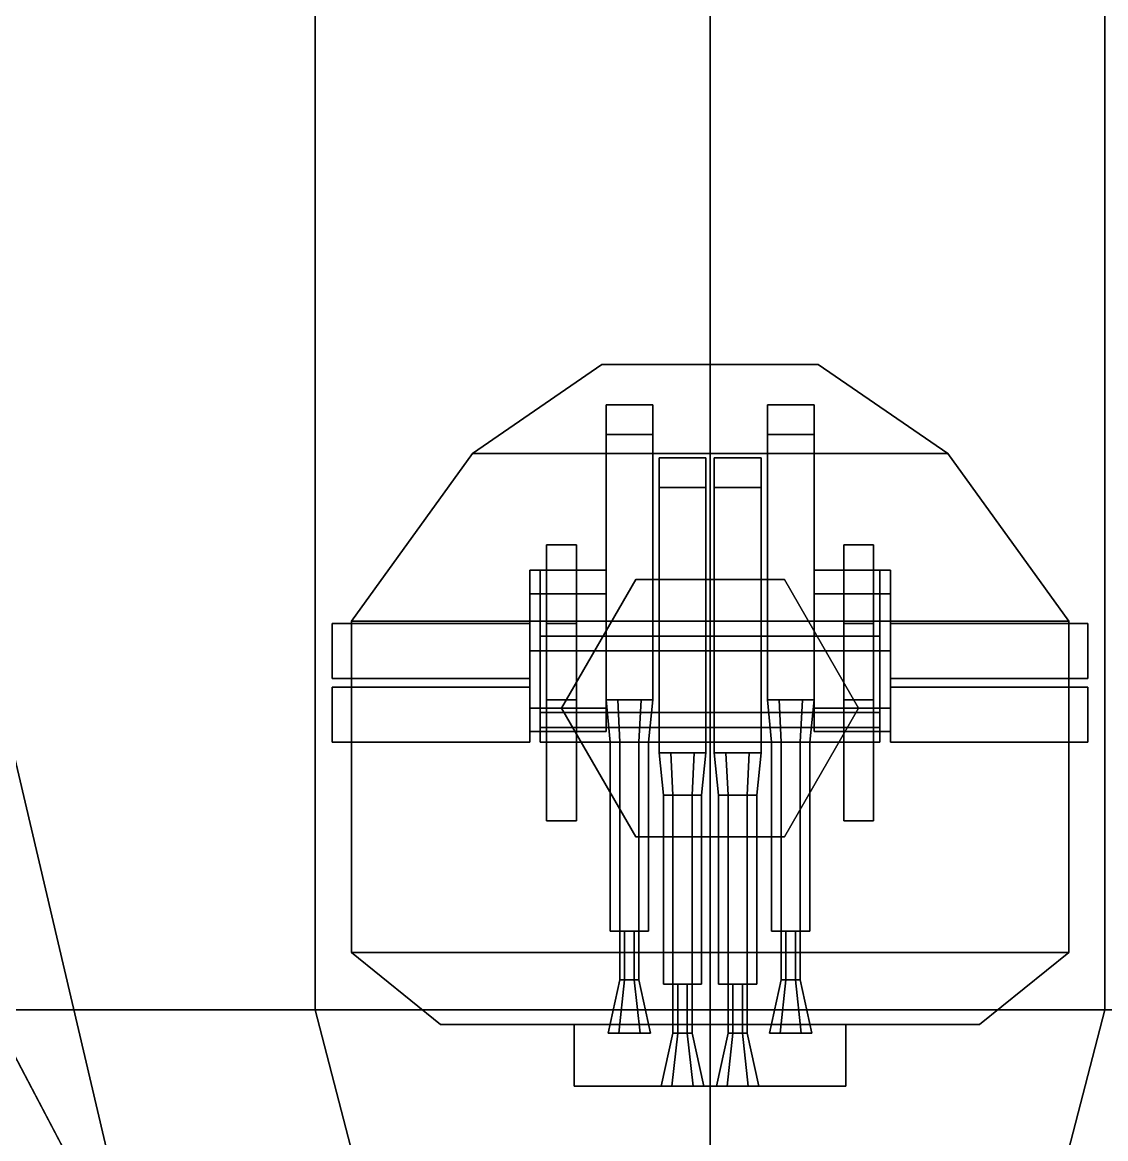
# Model space of a CAD drawing. Header units: millimetres. Extents: x -14 to 14, y -57 to 127.
# Drawn here: x -3.24 to 1.86, y -47.54 to -42.28 of the extents above; entities that cross this region are included whole.
import ezdxf

# ---------------------------------------------------------------- set-up
doc = ezdxf.new("R2010")
doc.units = ezdxf.units.MM
for name, color, linetype in [('gun', 1, 'Continuous'), ('sleeve', 5, 'Continuous'), ('turret', 2, 'Continuous')]:
    doc.layers.add(name, color=color, linetype=linetype)

msp = doc.modelspace()

# ---------------------------------------------------------------- linework, layer by layer
for points in [[(8.61, -37.01, 3.99), (-8.61, -37.01, 3.99), (-6.87, -46.93, 3.99), (6.87, -46.93, 3.99)], [(-4.89, -37.01, -3.07), (-1.86, -37.01, -3.55), (-1.86, -46.93, -2.01), (-4.26, -46.93, -1.72)], [(-1.86, -37.01, -3.55), (0, -37.01, -4.35), (0, -46.93, -2.05), (-1.86, -46.93, -2.01)], [(1.86, -46.93, -2.01), (0, -46.93, -2.05), (0, -37.01, -4.35), (1.86, -37.01, -3.55)], [(4.26, -46.93, -1.72), (1.86, -46.93, -2.01), (1.86, -37.01, -3.55), (4.89, -37.01, -3.07)], [(-2.86, -47.94, 5.95), (-8.47, -37.27, 5.95), (8.47, -37.27, 5.95), (2.86, -47.94, 5.95)], [(2.86, -47.94, 5.95), (8.47, -37.27, 5.95), (-8.47, -37.27, 5.95), (-2.86, -47.94, 5.95)], [(-2.86, -47.94, 5.95), (-4.75, -44.34, 5.95), (-4.75, -44.34, 6.88), (-2.86, -47.94, 6.88)], [(-2.86, -47.94, 6.88), (-4.75, -44.34, 6.88), (-4.75, -44.34, 5.95), (-2.86, -47.94, 5.95)], [(-3.57, -44.5, 5.95), (-3.57, -44.5, 3.99), (-2.76, -47.94, 3.99), (-2.76, -47.94, 5.95)], [(6.87, -46.93, 3.99), (-6.87, -46.93, 3.99), (-4.57, -51.99, 3.99), (4.57, -51.99, 3.99)], [(-4.87, -46.93, -1.54), (-4.26, -46.93, -1.72), (-2.42, -51.99, -1.78), (-3.42, -51.99, -1.42)], [(-4.26, -46.93, -1.72), (-1.86, -46.93, -2.01), (-0.55, -51.99, -2.04), (-2.42, -51.99, -1.78)], [(-1.86, -46.93, -2.01), (0, -46.93, -2.05), (0, -51.99, -2.05), (-0.55, -51.99, -2.04)], [(0.55, -51.99, -2.04), (0, -51.99, -2.05), (0, -46.93, -2.05), (1.86, -46.93, -2.01)], [(2.42, -51.99, -1.78), (0.55, -51.99, -2.04), (1.86, -46.93, -2.01), (4.26, -46.93, -1.72)]]:
    msp.add_3dface(points)
at = {"layer": 'gun'}
for points in [[(-0.425, -46.79, 7.31), (-0.4025, -46.79, 7.349), (-0.4025, -46.56, 7.349), (-0.425, -46.56, 7.31)], [(-0.4025, -46.79, 7.271), (-0.425, -46.79, 7.31), (-0.425, -46.56, 7.31), (-0.4025, -46.56, 7.271)], [(-0.425, -46.79, 7.72), (-0.4025, -46.79, 7.759), (-0.4025, -46.56, 7.759), (-0.425, -46.56, 7.72)], [(-0.4025, -46.79, 7.681), (-0.425, -46.79, 7.72), (-0.425, -46.56, 7.72), (-0.4025, -46.56, 7.681)], [(-0.4025, -46.79, 7.349), (-0.3575, -46.79, 7.349), (-0.3575, -46.56, 7.349), (-0.4025, -46.56, 7.349)], [(-0.3575, -46.79, 7.271), (-0.4025, -46.79, 7.271), (-0.4025, -46.56, 7.271), (-0.3575, -46.56, 7.271)], [(-0.4025, -46.79, 7.759), (-0.3575, -46.79, 7.759), (-0.3575, -46.56, 7.759), (-0.4025, -46.56, 7.759)], [(-0.3575, -46.79, 7.681), (-0.4025, -46.79, 7.681), (-0.4025, -46.56, 7.681), (-0.3575, -46.56, 7.681)], [(-0.3575, -46.79, 7.349), (-0.335, -46.79, 7.31), (-0.335, -46.56, 7.31), (-0.3575, -46.56, 7.349)], [(-0.335, -46.79, 7.31), (-0.3575, -46.79, 7.271), (-0.3575, -46.56, 7.271), (-0.335, -46.56, 7.31)], [(-0.3575, -46.79, 7.759), (-0.335, -46.79, 7.72), (-0.335, -46.56, 7.72), (-0.3575, -46.56, 7.759)], [(-0.335, -46.79, 7.72), (-0.3575, -46.79, 7.681), (-0.3575, -46.56, 7.681), (-0.335, -46.56, 7.72)], [(0.335, -46.79, 7.31), (0.3575, -46.79, 7.349), (0.3575, -46.56, 7.349), (0.335, -46.56, 7.31)], [(0.3575, -46.79, 7.271), (0.335, -46.79, 7.31), (0.335, -46.56, 7.31), (0.3575, -46.56, 7.271)], [(0.335, -46.79, 7.72), (0.3575, -46.79, 7.759), (0.3575, -46.56, 7.759), (0.335, -46.56, 7.72)], [(0.3575, -46.79, 7.681), (0.335, -46.79, 7.72), (0.335, -46.56, 7.72), (0.3575, -46.56, 7.681)], [(0.3575, -46.79, 7.349), (0.4025, -46.79, 7.349), (0.4025, -46.56, 7.349), (0.3575, -46.56, 7.349)], [(0.4025, -46.79, 7.271), (0.3575, -46.79, 7.271), (0.3575, -46.56, 7.271), (0.4025, -46.56, 7.271)], [(0.3575, -46.79, 7.759), (0.4025, -46.79, 7.759), (0.4025, -46.56, 7.759), (0.3575, -46.56, 7.759)], [(0.4025, -46.79, 7.681), (0.3575, -46.79, 7.681), (0.3575, -46.56, 7.681), (0.4025, -46.56, 7.681)], [(0.4025, -46.79, 7.349), (0.425, -46.79, 7.31), (0.425, -46.56, 7.31), (0.4025, -46.56, 7.349)], [(0.425, -46.79, 7.31), (0.4025, -46.79, 7.271), (0.4025, -46.56, 7.271), (0.425, -46.56, 7.31)], [(0.4025, -46.79, 7.759), (0.425, -46.79, 7.72), (0.425, -46.56, 7.72), (0.4025, -46.56, 7.759)], [(0.425, -46.79, 7.72), (0.4025, -46.79, 7.681), (0.4025, -46.56, 7.681), (0.425, -46.56, 7.72)], [(-0.425, -46.79, 7.31), (-0.4025, -46.79, 7.271), (-0.43, -47.04, 7.2234), (-0.48, -47.04, 7.31)], [(-0.4025, -46.79, 7.349), (-0.425, -46.79, 7.31), (-0.48, -47.04, 7.31), (-0.43, -47.04, 7.3966)], [(-0.425, -46.79, 7.72), (-0.4025, -46.79, 7.681), (-0.43, -47.04, 7.6334), (-0.48, -47.04, 7.72)], [(-0.4025, -46.79, 7.759), (-0.425, -46.79, 7.72), (-0.48, -47.04, 7.72), (-0.43, -47.04, 7.8066)], [(-0.4025, -46.79, 7.271), (-0.3575, -46.79, 7.271), (-0.33, -47.04, 7.2234), (-0.43, -47.04, 7.2234)], [(-0.3575, -46.79, 7.349), (-0.4025, -46.79, 7.349), (-0.43, -47.04, 7.3966), (-0.33, -47.04, 7.3966)], [(-0.4025, -46.79, 7.681), (-0.3575, -46.79, 7.681), (-0.33, -47.04, 7.6334), (-0.43, -47.04, 7.6334)], [(-0.3575, -46.79, 7.759), (-0.4025, -46.79, 7.759), (-0.43, -47.04, 7.8066), (-0.33, -47.04, 7.8066)], [(-0.3575, -46.79, 7.271), (-0.335, -46.79, 7.31), (-0.28, -47.04, 7.31), (-0.33, -47.04, 7.2234)], [(-0.335, -46.79, 7.31), (-0.3575, -46.79, 7.349), (-0.33, -47.04, 7.3966), (-0.28, -47.04, 7.31)], [(-0.3575, -46.79, 7.681), (-0.335, -46.79, 7.72), (-0.28, -47.04, 7.72), (-0.33, -47.04, 7.6334)], [(-0.335, -46.79, 7.72), (-0.3575, -46.79, 7.759), (-0.33, -47.04, 7.8066), (-0.28, -47.04, 7.72)], [(0.335, -46.79, 7.31), (0.3575, -46.79, 7.271), (0.33, -47.04, 7.2234), (0.28, -47.04, 7.31)], [(0.3575, -46.79, 7.349), (0.335, -46.79, 7.31), (0.28, -47.04, 7.31), (0.33, -47.04, 7.3966)], [(0.335, -46.79, 7.72), (0.3575, -46.79, 7.681), (0.33, -47.04, 7.6334), (0.28, -47.04, 7.72)], [(0.3575, -46.79, 7.759), (0.335, -46.79, 7.72), (0.28, -47.04, 7.72), (0.33, -47.04, 7.8066)], [(0.3575, -46.79, 7.271), (0.4025, -46.79, 7.271), (0.43, -47.04, 7.2234), (0.33, -47.04, 7.2234)], [(0.4025, -46.79, 7.349), (0.3575, -46.79, 7.349), (0.33, -47.04, 7.3966), (0.43, -47.04, 7.3966)], [(0.3575, -46.79, 7.681), (0.4025, -46.79, 7.681), (0.43, -47.04, 7.6334), (0.33, -47.04, 7.6334)], [(0.4025, -46.79, 7.759), (0.3575, -46.79, 7.759), (0.33, -47.04, 7.8066), (0.43, -47.04, 7.8066)], [(0.4025, -46.79, 7.271), (0.425, -46.79, 7.31), (0.48, -47.04, 7.31), (0.43, -47.04, 7.2234)], [(0.425, -46.79, 7.31), (0.4025, -46.79, 7.349), (0.43, -47.04, 7.3966), (0.48, -47.04, 7.31)], [(0.4025, -46.79, 7.681), (0.425, -46.79, 7.72), (0.48, -47.04, 7.72), (0.43, -47.04, 7.6334)], [(0.425, -46.79, 7.72), (0.4025, -46.79, 7.759), (0.43, -47.04, 7.8066), (0.48, -47.04, 7.72)], [(-0.175, -47.04, 7.72), (-0.1525, -47.04, 7.759), (-0.1525, -46.81, 7.759), (-0.175, -46.81, 7.72)], [(-0.1525, -47.04, 7.681), (-0.175, -47.04, 7.72), (-0.175, -46.81, 7.72), (-0.1525, -46.81, 7.681)], [(-0.175, -47.04, 7.31), (-0.1525, -47.04, 7.349), (-0.1525, -46.81, 7.349), (-0.175, -46.81, 7.31)], [(-0.1525, -47.04, 7.271), (-0.175, -47.04, 7.31), (-0.175, -46.81, 7.31), (-0.1525, -46.81, 7.271)], [(-0.1525, -47.04, 7.759), (-0.1075, -47.04, 7.759), (-0.1075, -46.81, 7.759), (-0.1525, -46.81, 7.759)], [(-0.1075, -47.04, 7.681), (-0.1525, -47.04, 7.681), (-0.1525, -46.81, 7.681), (-0.1075, -46.81, 7.681)], [(-0.1525, -47.04, 7.349), (-0.1075, -47.04, 7.349), (-0.1075, -46.81, 7.349), (-0.1525, -46.81, 7.349)], [(-0.1075, -47.04, 7.271), (-0.1525, -47.04, 7.271), (-0.1525, -46.81, 7.271), (-0.1075, -46.81, 7.271)], [(-0.1075, -47.04, 7.759), (-0.085, -47.04, 7.72), (-0.085, -46.81, 7.72), (-0.1075, -46.81, 7.759)], [(-0.085, -47.04, 7.72), (-0.1075, -47.04, 7.681), (-0.1075, -46.81, 7.681), (-0.085, -46.81, 7.72)], [(-0.1075, -47.04, 7.349), (-0.085, -47.04, 7.31), (-0.085, -46.81, 7.31), (-0.1075, -46.81, 7.349)], [(-0.085, -47.04, 7.31), (-0.1075, -47.04, 7.271), (-0.1075, -46.81, 7.271), (-0.085, -46.81, 7.31)], [(0.1075, -47.04, 7.681), (0.085, -47.04, 7.72), (0.085, -46.81, 7.72), (0.1075, -46.81, 7.681)], [(0.085, -47.04, 7.72), (0.1075, -47.04, 7.759), (0.1075, -46.81, 7.759), (0.085, -46.81, 7.72)], [(0.1075, -47.04, 7.271), (0.085, -47.04, 7.31), (0.085, -46.81, 7.31), (0.1075, -46.81, 7.271)], [(0.085, -47.04, 7.31), (0.1075, -47.04, 7.349), (0.1075, -46.81, 7.349), (0.085, -46.81, 7.31)], [(0.1525, -47.04, 7.681), (0.1075, -47.04, 7.681), (0.1075, -46.81, 7.681), (0.1525, -46.81, 7.681)], [(0.1075, -47.04, 7.759), (0.1525, -47.04, 7.759), (0.1525, -46.81, 7.759), (0.1075, -46.81, 7.759)], [(0.1525, -47.04, 7.271), (0.1075, -47.04, 7.271), (0.1075, -46.81, 7.271), (0.1525, -46.81, 7.271)], [(0.1075, -47.04, 7.349), (0.1525, -47.04, 7.349), (0.1525, -46.81, 7.349), (0.1075, -46.81, 7.349)], [(0.175, -47.04, 7.72), (0.1525, -47.04, 7.681), (0.1525, -46.81, 7.681), (0.175, -46.81, 7.72)], [(0.1525, -47.04, 7.759), (0.175, -47.04, 7.72), (0.175, -46.81, 7.72), (0.1525, -46.81, 7.759)], [(0.175, -47.04, 7.31), (0.1525, -47.04, 7.271), (0.1525, -46.81, 7.271), (0.175, -46.81, 7.31)], [(0.1525, -47.04, 7.349), (0.175, -47.04, 7.31), (0.175, -46.81, 7.31), (0.1525, -46.81, 7.349)], [(-0.33, -47.04, 7.3966), (-0.43, -47.04, 7.3966), (-0.48, -47.04, 7.31), (-0.28, -47.04, 7.31)], [(-0.28, -47.04, 7.31), (-0.48, -47.04, 7.31), (-0.43, -47.04, 7.2234), (-0.33, -47.04, 7.2234)], [(-0.33, -47.04, 7.8066), (-0.43, -47.04, 7.8066), (-0.48, -47.04, 7.72), (-0.28, -47.04, 7.72)], [(-0.28, -47.04, 7.72), (-0.48, -47.04, 7.72), (-0.43, -47.04, 7.6334), (-0.33, -47.04, 7.6334)], [(-0.175, -47.04, 7.72), (-0.1525, -47.04, 7.681), (-0.18, -47.29, 7.6334), (-0.23, -47.29, 7.72)], [(-0.1525, -47.04, 7.759), (-0.175, -47.04, 7.72), (-0.23, -47.29, 7.72), (-0.18, -47.29, 7.8066)], [(-0.175, -47.04, 7.31), (-0.1525, -47.04, 7.271), (-0.18, -47.29, 7.2234), (-0.23, -47.29, 7.31)], [(-0.1525, -47.04, 7.349), (-0.175, -47.04, 7.31), (-0.23, -47.29, 7.31), (-0.18, -47.29, 7.3966)], [(-0.1525, -47.04, 7.681), (-0.1075, -47.04, 7.681), (-0.08, -47.29, 7.6334), (-0.18, -47.29, 7.6334)], [(-0.1075, -47.04, 7.759), (-0.1525, -47.04, 7.759), (-0.18, -47.29, 7.8066), (-0.08, -47.29, 7.8066)], [(-0.1525, -47.04, 7.271), (-0.1075, -47.04, 7.271), (-0.08, -47.29, 7.2234), (-0.18, -47.29, 7.2234)], [(-0.1075, -47.04, 7.349), (-0.1525, -47.04, 7.349), (-0.18, -47.29, 7.3966), (-0.08, -47.29, 7.3966)], [(-0.1075, -47.04, 7.681), (-0.085, -47.04, 7.72), (-0.03, -47.29, 7.72), (-0.08, -47.29, 7.6334)], [(-0.085, -47.04, 7.72), (-0.1075, -47.04, 7.759), (-0.08, -47.29, 7.8066), (-0.03, -47.29, 7.72)], [(-0.1075, -47.04, 7.271), (-0.085, -47.04, 7.31), (-0.03, -47.29, 7.31), (-0.08, -47.29, 7.2234)], [(-0.085, -47.04, 7.31), (-0.1075, -47.04, 7.349), (-0.08, -47.29, 7.3966), (-0.03, -47.29, 7.31)], [(0.1075, -47.04, 7.759), (0.085, -47.04, 7.72), (0.03, -47.29, 7.72), (0.08, -47.29, 7.8066)], [(0.085, -47.04, 7.72), (0.1075, -47.04, 7.681), (0.08, -47.29, 7.6334), (0.03, -47.29, 7.72)], [(0.1075, -47.04, 7.349), (0.085, -47.04, 7.31), (0.03, -47.29, 7.31), (0.08, -47.29, 7.3966)], [(0.085, -47.04, 7.31), (0.1075, -47.04, 7.271), (0.08, -47.29, 7.2234), (0.03, -47.29, 7.31)], [(0.1525, -47.04, 7.759), (0.1075, -47.04, 7.759), (0.08, -47.29, 7.8066), (0.18, -47.29, 7.8066)], [(0.1075, -47.04, 7.681), (0.1525, -47.04, 7.681), (0.18, -47.29, 7.6334), (0.08, -47.29, 7.6334)], [(0.1525, -47.04, 7.349), (0.1075, -47.04, 7.349), (0.08, -47.29, 7.3966), (0.18, -47.29, 7.3966)], [(0.1075, -47.04, 7.271), (0.1525, -47.04, 7.271), (0.18, -47.29, 7.2234), (0.08, -47.29, 7.2234)], [(0.175, -47.04, 7.72), (0.1525, -47.04, 7.759), (0.18, -47.29, 7.8066), (0.23, -47.29, 7.72)], [(0.1525, -47.04, 7.681), (0.175, -47.04, 7.72), (0.23, -47.29, 7.72), (0.18, -47.29, 7.6334)], [(0.175, -47.04, 7.31), (0.1525, -47.04, 7.349), (0.18, -47.29, 7.3966), (0.23, -47.29, 7.31)], [(0.1525, -47.04, 7.271), (0.175, -47.04, 7.31), (0.23, -47.29, 7.31), (0.18, -47.29, 7.2234)], [(0.43, -47.04, 7.3966), (0.33, -47.04, 7.3966), (0.28, -47.04, 7.31), (0.48, -47.04, 7.31)], [(0.48, -47.04, 7.31), (0.28, -47.04, 7.31), (0.33, -47.04, 7.2234), (0.43, -47.04, 7.2234)], [(0.43, -47.04, 7.8066), (0.33, -47.04, 7.8066), (0.28, -47.04, 7.72), (0.48, -47.04, 7.72)], [(0.48, -47.04, 7.72), (0.28, -47.04, 7.72), (0.33, -47.04, 7.6334), (0.43, -47.04, 7.6334)], [(-0.08, -47.29, 7.8066), (-0.18, -47.29, 7.8066), (-0.23, -47.29, 7.72), (-0.03, -47.29, 7.72)], [(-0.03, -47.29, 7.72), (-0.23, -47.29, 7.72), (-0.18, -47.29, 7.6334), (-0.08, -47.29, 7.6334)], [(-0.08, -47.29, 7.3966), (-0.18, -47.29, 7.3966), (-0.23, -47.29, 7.31), (-0.03, -47.29, 7.31)], [(-0.03, -47.29, 7.31), (-0.23, -47.29, 7.31), (-0.18, -47.29, 7.2234), (-0.08, -47.29, 7.2234)], [(0.23, -47.29, 7.72), (0.03, -47.29, 7.72), (0.08, -47.29, 7.6334), (0.18, -47.29, 7.6334)], [(0.18, -47.29, 7.8066), (0.08, -47.29, 7.8066), (0.03, -47.29, 7.72), (0.23, -47.29, 7.72)], [(0.23, -47.29, 7.31), (0.03, -47.29, 7.31), (0.08, -47.29, 7.2234), (0.18, -47.29, 7.2234)], [(0.18, -47.29, 7.3966), (0.08, -47.29, 7.3966), (0.03, -47.29, 7.31), (0.23, -47.29, 7.31)]]:
    msp.add_3dface(points, dxfattribs=at)
at = {"layer": 'sleeve'}
for points in [[(-0.27, -44.08, 7.17), (-0.27, -44.22, 7.15), (-0.49, -44.22, 7.15), (-0.49, -44.08, 7.17)], [(-0.49, -44.08, 7.42), (-0.49, -44.22, 7.52), (-0.27, -44.22, 7.52), (-0.27, -44.08, 7.42)], [(-0.49, -44.08, 7.17), (-0.49, -44.22, 7.15), (-0.49, -44.22, 7.52), (-0.49, -44.08, 7.42)], [(-0.27, -44.08, 7.42), (-0.27, -44.08, 7.17), (-0.49, -44.08, 7.17), (-0.49, -44.08, 7.42)], [(-0.27, -44.08, 7.58), (-0.27, -44.22, 7.56), (-0.49, -44.22, 7.56), (-0.49, -44.08, 7.58)], [(-0.49, -44.08, 7.83), (-0.49, -44.22, 7.93), (-0.27, -44.22, 7.93), (-0.27, -44.08, 7.83)], [(-0.49, -44.08, 7.58), (-0.49, -44.22, 7.56), (-0.49, -44.22, 7.93), (-0.49, -44.08, 7.83)], [(-0.27, -44.08, 7.83), (-0.27, -44.08, 7.58), (-0.49, -44.08, 7.58), (-0.49, -44.08, 7.83)], [(-0.27, -44.22, 7.52), (-0.27, -44.22, 7.15), (-0.27, -44.08, 7.17), (-0.27, -44.08, 7.42)], [(-0.27, -44.22, 7.93), (-0.27, -44.22, 7.56), (-0.27, -44.08, 7.58), (-0.27, -44.08, 7.83)], [(0.49, -44.08, 7.42), (0.49, -44.08, 7.17), (0.27, -44.08, 7.17), (0.27, -44.08, 7.42)], [(0.27, -44.08, 7.17), (0.27, -44.22, 7.15), (0.27, -44.22, 7.52), (0.27, -44.08, 7.42)], [(0.49, -44.08, 7.17), (0.49, -44.22, 7.15), (0.27, -44.22, 7.15), (0.27, -44.08, 7.17)], [(0.27, -44.08, 7.42), (0.27, -44.22, 7.52), (0.49, -44.22, 7.52), (0.49, -44.08, 7.42)], [(0.49, -44.08, 7.83), (0.49, -44.08, 7.58), (0.27, -44.08, 7.58), (0.27, -44.08, 7.83)], [(0.27, -44.08, 7.58), (0.27, -44.22, 7.56), (0.27, -44.22, 7.93), (0.27, -44.08, 7.83)], [(0.49, -44.08, 7.58), (0.49, -44.22, 7.56), (0.27, -44.22, 7.56), (0.27, -44.08, 7.58)], [(0.27, -44.08, 7.83), (0.27, -44.22, 7.93), (0.49, -44.22, 7.93), (0.49, -44.08, 7.83)], [(0.49, -44.22, 7.52), (0.49, -44.22, 7.15), (0.49, -44.08, 7.17), (0.49, -44.08, 7.42)], [(0.49, -44.22, 7.93), (0.49, -44.22, 7.56), (0.49, -44.08, 7.58), (0.49, -44.08, 7.83)], [(-0.27, -44.22, 7.55), (-0.27, -44.22, 7.52), (-0.49, -44.22, 7.52), (-0.49, -44.22, 7.55)], [(-0.49, -44.22, 7.15), (-0.49, -45.47, 7.15), (-0.49, -45.47, 7.55), (-0.49, -44.22, 7.55)], [(-0.49, -44.22, 7.55), (-0.49, -45.47, 7.55), (-0.27, -45.47, 7.55), (-0.27, -44.22, 7.55)], [(-0.27, -44.22, 7.15), (-0.27, -45.47, 7.15), (-0.49, -45.47, 7.15), (-0.49, -44.22, 7.15)], [(-0.27, -44.22, 7.96), (-0.27, -44.22, 7.93), (-0.49, -44.22, 7.93), (-0.49, -44.22, 7.96)], [(-0.49, -44.22, 7.56), (-0.49, -45.47, 7.56), (-0.49, -45.47, 7.96), (-0.49, -44.22, 7.96)], [(-0.49, -44.22, 7.96), (-0.49, -45.47, 7.96), (-0.27, -45.47, 7.96), (-0.27, -44.22, 7.96)], [(-0.27, -44.22, 7.56), (-0.27, -45.47, 7.56), (-0.49, -45.47, 7.56), (-0.49, -44.22, 7.56)], [(-0.27, -45.47, 7.55), (-0.27, -45.47, 7.15), (-0.27, -44.22, 7.15), (-0.27, -44.22, 7.55)], [(-0.27, -45.47, 7.96), (-0.27, -45.47, 7.56), (-0.27, -44.22, 7.56), (-0.27, -44.22, 7.96)], [(0.49, -44.22, 7.55), (0.49, -44.22, 7.52), (0.27, -44.22, 7.52), (0.27, -44.22, 7.55)], [(0.27, -44.22, 7.55), (0.27, -45.47, 7.55), (0.49, -45.47, 7.55), (0.49, -44.22, 7.55)], [(0.27, -44.22, 7.15), (0.27, -45.47, 7.15), (0.27, -45.47, 7.55), (0.27, -44.22, 7.55)], [(0.49, -44.22, 7.15), (0.49, -45.47, 7.15), (0.27, -45.47, 7.15), (0.27, -44.22, 7.15)], [(0.49, -44.22, 7.96), (0.49, -44.22, 7.93), (0.27, -44.22, 7.93), (0.27, -44.22, 7.96)], [(0.27, -44.22, 7.96), (0.27, -45.47, 7.96), (0.49, -45.47, 7.96), (0.49, -44.22, 7.96)], [(0.27, -44.22, 7.56), (0.27, -45.47, 7.56), (0.27, -45.47, 7.96), (0.27, -44.22, 7.96)], [(0.49, -44.22, 7.56), (0.49, -45.47, 7.56), (0.27, -45.47, 7.56), (0.27, -44.22, 7.56)], [(0.49, -45.47, 7.55), (0.49, -45.47, 7.15), (0.49, -44.22, 7.15), (0.49, -44.22, 7.55)], [(0.49, -45.47, 7.96), (0.49, -45.47, 7.56), (0.49, -44.22, 7.56), (0.49, -44.22, 7.96)], [(-0.02, -44.33, 7.58), (-0.02, -44.47, 7.56), (-0.24, -44.47, 7.56), (-0.24, -44.33, 7.58)], [(-0.02, -44.33, 7.83), (-0.02, -44.33, 7.58), (-0.24, -44.33, 7.58), (-0.24, -44.33, 7.83)], [(-0.24, -44.33, 7.83), (-0.24, -44.47, 7.93), (-0.02, -44.47, 7.93), (-0.02, -44.33, 7.83)], [(-0.02, -44.33, 7.17), (-0.02, -44.47, 7.15), (-0.24, -44.47, 7.15), (-0.24, -44.33, 7.17)], [(-0.02, -44.33, 7.42), (-0.02, -44.33, 7.17), (-0.24, -44.33, 7.17), (-0.24, -44.33, 7.42)], [(-0.24, -44.33, 7.42), (-0.24, -44.47, 7.52), (-0.02, -44.47, 7.52), (-0.02, -44.33, 7.42)], [(-0.24, -44.33, 7.58), (-0.24, -44.47, 7.56), (-0.24, -44.47, 7.93), (-0.24, -44.33, 7.83)], [(-0.24, -44.33, 7.17), (-0.24, -44.47, 7.15), (-0.24, -44.47, 7.52), (-0.24, -44.33, 7.42)], [(-0.02, -44.47, 7.93), (-0.02, -44.47, 7.56), (-0.02, -44.33, 7.58), (-0.02, -44.33, 7.83)], [(-0.02, -44.47, 7.52), (-0.02, -44.47, 7.15), (-0.02, -44.33, 7.17), (-0.02, -44.33, 7.42)], [(0.24, -44.33, 7.58), (0.24, -44.47, 7.56), (0.02, -44.47, 7.56), (0.02, -44.33, 7.58)], [(0.24, -44.33, 7.83), (0.24, -44.33, 7.58), (0.02, -44.33, 7.58), (0.02, -44.33, 7.83)], [(0.02, -44.33, 7.58), (0.02, -44.47, 7.56), (0.02, -44.47, 7.93), (0.02, -44.33, 7.83)], [(0.02, -44.33, 7.83), (0.02, -44.47, 7.93), (0.24, -44.47, 7.93), (0.24, -44.33, 7.83)], [(0.24, -44.33, 7.17), (0.24, -44.47, 7.15), (0.02, -44.47, 7.15), (0.02, -44.33, 7.17)], [(0.24, -44.33, 7.42), (0.24, -44.33, 7.17), (0.02, -44.33, 7.17), (0.02, -44.33, 7.42)], [(0.02, -44.33, 7.17), (0.02, -44.47, 7.15), (0.02, -44.47, 7.52), (0.02, -44.33, 7.42)], [(0.02, -44.33, 7.42), (0.02, -44.47, 7.52), (0.24, -44.47, 7.52), (0.24, -44.33, 7.42)], [(0.24, -44.47, 7.93), (0.24, -44.47, 7.56), (0.24, -44.33, 7.58), (0.24, -44.33, 7.83)], [(0.24, -44.47, 7.52), (0.24, -44.47, 7.15), (0.24, -44.33, 7.17), (0.24, -44.33, 7.42)], [(-0.02, -44.47, 7.96), (-0.02, -44.47, 7.93), (-0.24, -44.47, 7.93), (-0.24, -44.47, 7.96)], [(-0.24, -44.47, 7.96), (-0.24, -45.72, 7.96), (-0.02, -45.72, 7.96), (-0.02, -44.47, 7.96)], [(-0.02, -44.47, 7.56), (-0.02, -45.72, 7.56), (-0.24, -45.72, 7.56), (-0.24, -44.47, 7.56)], [(-0.24, -44.47, 7.55), (-0.24, -45.72, 7.55), (-0.02, -45.72, 7.55), (-0.02, -44.47, 7.55)], [(-0.02, -44.47, 7.55), (-0.02, -44.47, 7.52), (-0.24, -44.47, 7.52), (-0.24, -44.47, 7.55)], [(-0.02, -44.47, 7.15), (-0.02, -45.72, 7.15), (-0.24, -45.72, 7.15), (-0.24, -44.47, 7.15)], [(-0.24, -44.47, 7.56), (-0.24, -45.72, 7.56), (-0.24, -45.72, 7.96), (-0.24, -44.47, 7.96)], [(-0.24, -44.47, 7.15), (-0.24, -45.72, 7.15), (-0.24, -45.72, 7.55), (-0.24, -44.47, 7.55)], [(-0.02, -45.72, 7.96), (-0.02, -45.72, 7.56), (-0.02, -44.47, 7.56), (-0.02, -44.47, 7.96)], [(-0.02, -45.72, 7.55), (-0.02, -45.72, 7.15), (-0.02, -44.47, 7.15), (-0.02, -44.47, 7.55)], [(0.24, -44.47, 7.96), (0.24, -44.47, 7.93), (0.02, -44.47, 7.93), (0.02, -44.47, 7.96)], [(0.02, -44.47, 7.96), (0.02, -45.72, 7.96), (0.24, -45.72, 7.96), (0.24, -44.47, 7.96)], [(0.24, -44.47, 7.56), (0.24, -45.72, 7.56), (0.02, -45.72, 7.56), (0.02, -44.47, 7.56)], [(0.02, -44.47, 7.56), (0.02, -45.72, 7.56), (0.02, -45.72, 7.96), (0.02, -44.47, 7.96)], [(0.24, -44.47, 7.55), (0.24, -44.47, 7.52), (0.02, -44.47, 7.52), (0.02, -44.47, 7.55)], [(0.02, -44.47, 7.55), (0.02, -45.72, 7.55), (0.24, -45.72, 7.55), (0.24, -44.47, 7.55)], [(0.24, -44.47, 7.15), (0.24, -45.72, 7.15), (0.02, -45.72, 7.15), (0.02, -44.47, 7.15)], [(0.02, -44.47, 7.15), (0.02, -45.72, 7.15), (0.02, -45.72, 7.55), (0.02, -44.47, 7.55)], [(0.24, -45.72, 7.96), (0.24, -45.72, 7.56), (0.24, -44.47, 7.56), (0.24, -44.47, 7.96)], [(0.24, -45.72, 7.55), (0.24, -45.72, 7.15), (0.24, -44.47, 7.15), (0.24, -44.47, 7.55)], [(-0.49, -44.9713, 7.8687), (-0.49, -44.86, 7.6), (-0.85, -44.86, 7.6), (-0.85, -44.9713, 7.8687)], [(-0.85, -44.86, 7.6), (-0.85, -45.5087, 7.3313), (-0.85, -45.62, 7.6), (-0.85, -44.9713, 7.8687)], [(-0.85, -44.9713, 7.3313), (-0.85, -45.24, 7.22), (-0.85, -45.5087, 7.3313), (-0.85, -44.86, 7.6)], [(-0.49, -44.86, 7.6), (-0.49, -44.9713, 7.3313), (-0.85, -44.9713, 7.3313), (-0.85, -44.86, 7.6)], [(-0.8, -44.98, 7.87), (-0.8, -45.12, 8.14), (-0.8, -45.12, 8.28), (-0.8, -44.86, 7.6)], [(-0.8, -44.86, 7.6), (-0.8, -45.12, 8.28), (-0.8, -45.12, 8.14), (-0.8, -44.98, 7.87)], [(-0.49, -45.5087, 7.8687), (-0.49, -44.86, 7.6), (-0.49, -44.9713, 7.8687), (-0.49, -45.24, 7.98)], [(-0.49, -45.62, 7.6), (-0.49, -44.9713, 7.3313), (-0.49, -44.86, 7.6), (-0.49, -45.5087, 7.8687)], [(0.49, -44.86, 7.6), (0.49, -44.9713, 7.8687), (0.85, -44.9713, 7.8687), (0.85, -44.86, 7.6)], [(0.49, -44.9713, 7.3313), (0.49, -44.86, 7.6), (0.85, -44.86, 7.6), (0.85, -44.9713, 7.3313)], [(0.49, -44.86, 7.6), (0.49, -45.5087, 7.3313), (0.49, -45.62, 7.6), (0.49, -44.9713, 7.8687)], [(0.49, -44.9713, 7.3313), (0.49, -45.24, 7.22), (0.49, -45.5087, 7.3313), (0.49, -44.86, 7.6)], [(0.8, -44.86, 7.6), (0.8, -45.12, 8.28), (0.8, -45.12, 8.14), (0.8, -44.98, 7.87)], [(0.8, -44.98, 7.87), (0.8, -45.12, 8.14), (0.8, -45.12, 8.28), (0.8, -44.86, 7.6)], [(0.85, -45.5087, 7.8687), (0.85, -44.86, 7.6), (0.85, -44.9713, 7.8687), (0.85, -45.24, 7.98)], [(0.85, -45.62, 7.6), (0.85, -44.9713, 7.3313), (0.85, -44.86, 7.6), (0.85, -45.5087, 7.8687)], [(-0.85, -44.9713, 7.8687), (-0.85, -45.62, 7.6), (-0.85, -45.5087, 7.8687), (-0.85, -45.24, 7.98)], [(-0.49, -45.24, 7.98), (-0.49, -44.9713, 7.8687), (-0.85, -44.9713, 7.8687), (-0.85, -45.24, 7.98)], [(-0.49, -44.9713, 7.3313), (-0.49, -45.24, 7.22), (-0.85, -45.24, 7.22), (-0.85, -44.9713, 7.3313)], [(-0.49, -45.5087, 7.3313), (-0.49, -45.24, 7.22), (-0.49, -44.9713, 7.3313), (-0.49, -45.62, 7.6)], [(0.49, -44.9713, 7.8687), (0.49, -45.24, 7.98), (0.85, -45.24, 7.98), (0.85, -44.9713, 7.8687)], [(0.49, -44.9713, 7.8687), (0.49, -45.62, 7.6), (0.49, -45.5087, 7.8687), (0.49, -45.24, 7.98)], [(0.49, -45.24, 7.22), (0.49, -44.9713, 7.3313), (0.85, -44.9713, 7.3313), (0.85, -45.24, 7.22)], [(0.85, -45.5087, 7.3313), (0.85, -45.24, 7.22), (0.85, -44.9713, 7.3313), (0.85, -45.62, 7.6)], [(-1.78, -45.11, 7.42), (-1.78, -45.37, 7.42), (-1.78, -45.37, 7.73), (-1.78, -45.11, 7.73)], [(-0.85, -45.11, 7.73), (-0.85, -45.11, 7.42), (-1.78, -45.11, 7.42), (-1.78, -45.11, 7.73)], [(-0.85, -45.11, 7.42), (-0.85, -45.37, 7.42), (-1.78, -45.37, 7.42), (-1.78, -45.11, 7.42)], [(-1.78, -45.11, 7.73), (-1.78, -45.37, 7.73), (-0.85, -45.37, 7.73), (-0.85, -45.11, 7.73)], [(-1.78, -45.11, 8.04), (-1.78, -45.37, 8.04), (-0.85, -45.37, 8.04), (-0.85, -45.11, 8.04)], [(-0.85, -45.11, 7.73), (-0.85, -45.37, 7.73), (-1.78, -45.37, 7.73), (-1.78, -45.11, 7.73)], [(-0.85, -45.11, 8.04), (-0.85, -45.11, 7.73), (-1.78, -45.11, 7.73), (-1.78, -45.11, 8.04)], [(-1.78, -45.11, 7.73), (-1.78, -45.37, 7.73), (-1.78, -45.37, 8.04), (-1.78, -45.11, 8.04)], [(-0.85, -45.37, 8.04), (-0.85, -45.37, 7.73), (-0.85, -45.11, 7.73), (-0.85, -45.11, 8.04)], [(-0.8, -45.17, 8.14), (-0.8, -45.1, 8.21), (0.8, -45.1, 8.21), (0.8, -45.17, 8.14)], [(-0.8, -45.1, 8.21), (-0.8, -45.17, 8.28), (0.8, -45.17, 8.28), (0.8, -45.1, 8.21)], [(-0.8, -45.12, 8.28), (-0.8, -45.6, 8.28), (-0.8, -45.5659, 8.14), (-0.8, -45.12, 8.14)], [(-0.8, -45.12, 8.14), (-0.8, -45.5659, 8.14), (-0.8, -45.6, 8.28), (-0.8, -45.12, 8.28)], [(0.8, -45.12, 8.14), (0.8, -45.5659, 8.14), (0.8, -45.6, 8.28), (0.8, -45.12, 8.28)], [(0.8, -45.12, 8.28), (0.8, -45.6, 8.28), (0.8, -45.5659, 8.14), (0.8, -45.12, 8.14)], [(1.78, -45.11, 7.73), (1.78, -45.11, 7.42), (0.85, -45.11, 7.42), (0.85, -45.11, 7.73)], [(1.78, -45.11, 7.42), (1.78, -45.37, 7.42), (0.85, -45.37, 7.42), (0.85, -45.11, 7.42)], [(0.85, -45.11, 7.73), (0.85, -45.37, 7.73), (1.78, -45.37, 7.73), (1.78, -45.11, 7.73)], [(0.85, -45.11, 7.73), (0.85, -45.37, 7.73), (0.85, -45.37, 8.04), (0.85, -45.11, 8.04)], [(0.85, -45.11, 8.04), (0.85, -45.37, 8.04), (1.78, -45.37, 8.04), (1.78, -45.11, 8.04)], [(1.78, -45.11, 8.04), (1.78, -45.11, 7.73), (0.85, -45.11, 7.73), (0.85, -45.11, 8.04)], [(1.78, -45.11, 7.73), (1.78, -45.37, 7.73), (0.85, -45.37, 7.73), (0.85, -45.11, 7.73)], [(1.78, -45.37, 7.73), (1.78, -45.37, 7.42), (1.78, -45.11, 7.42), (1.78, -45.11, 7.73)], [(1.78, -45.37, 8.04), (1.78, -45.37, 7.73), (1.78, -45.11, 7.73), (1.78, -45.11, 8.04)], [(-0.8, -45.24, 8.21), (-0.8, -45.17, 8.14), (0.8, -45.17, 8.14), (0.8, -45.24, 8.21)], [(-0.8, -45.17, 8.28), (-0.8, -45.24, 8.21), (0.8, -45.24, 8.21), (0.8, -45.17, 8.28)], [(-0.49, -45.5087, 7.8687), (-0.49, -45.24, 7.98), (-0.85, -45.24, 7.98), (-0.85, -45.5087, 7.8687)], [(-0.49, -45.24, 7.22), (-0.49, -45.5087, 7.3313), (-0.85, -45.5087, 7.3313), (-0.85, -45.24, 7.22)], [(0.49, -45.24, 7.98), (0.49, -45.5087, 7.8687), (0.85, -45.5087, 7.8687), (0.85, -45.24, 7.98)], [(0.49, -45.5087, 7.3313), (0.49, -45.24, 7.22), (0.85, -45.24, 7.22), (0.85, -45.5087, 7.3313)], [(-1.78, -45.37, 7.73), (-1.78, -45.37, 7.42), (-0.85, -45.37, 7.42), (-0.85, -45.37, 7.73)], [(-1.78, -45.37, 8.04), (-1.78, -45.37, 7.73), (-0.85, -45.37, 7.73), (-0.85, -45.37, 8.04)], [(0.85, -45.37, 7.73), (0.85, -45.37, 7.42), (1.78, -45.37, 7.42), (1.78, -45.37, 7.73)], [(0.85, -45.37, 8.04), (0.85, -45.37, 7.73), (1.78, -45.37, 7.73), (1.78, -45.37, 8.04)], [(-1.78, -45.41, 7.73), (-1.78, -45.67, 7.73), (-1.78, -45.67, 8.04), (-1.78, -45.41, 8.04)], [(-0.85, -45.41, 8.04), (-0.85, -45.41, 7.73), (-1.78, -45.41, 7.73), (-1.78, -45.41, 8.04)], [(-0.85, -45.41, 7.73), (-0.85, -45.67, 7.73), (-1.78, -45.67, 7.73), (-1.78, -45.41, 7.73)], [(-1.78, -45.41, 8.04), (-1.78, -45.67, 8.04), (-0.85, -45.67, 8.04), (-0.85, -45.41, 8.04)], [(-1.78, -45.41, 7.73), (-1.78, -45.67, 7.73), (-0.85, -45.67, 7.73), (-0.85, -45.41, 7.73)], [(-0.85, -45.41, 7.42), (-0.85, -45.67, 7.42), (-1.78, -45.67, 7.42), (-1.78, -45.41, 7.42)], [(-0.85, -45.41, 7.73), (-0.85, -45.41, 7.42), (-1.78, -45.41, 7.42), (-1.78, -45.41, 7.73)], [(-1.78, -45.41, 7.42), (-1.78, -45.67, 7.42), (-1.78, -45.67, 7.73), (-1.78, -45.41, 7.73)], [(-0.85, -45.67, 7.73), (-0.85, -45.67, 7.42), (-0.85, -45.41, 7.42), (-0.85, -45.41, 7.73)], [(1.78, -45.41, 7.73), (1.78, -45.67, 7.73), (0.85, -45.67, 7.73), (0.85, -45.41, 7.73)], [(1.78, -45.41, 8.04), (1.78, -45.41, 7.73), (0.85, -45.41, 7.73), (0.85, -45.41, 8.04)], [(0.85, -45.41, 8.04), (0.85, -45.67, 8.04), (1.78, -45.67, 8.04), (1.78, -45.41, 8.04)], [(0.85, -45.41, 7.42), (0.85, -45.67, 7.42), (0.85, -45.67, 7.73), (0.85, -45.41, 7.73)], [(0.85, -45.41, 7.73), (0.85, -45.67, 7.73), (1.78, -45.67, 7.73), (1.78, -45.41, 7.73)], [(1.78, -45.41, 7.42), (1.78, -45.67, 7.42), (0.85, -45.67, 7.42), (0.85, -45.41, 7.42)], [(1.78, -45.41, 7.73), (1.78, -45.41, 7.42), (0.85, -45.41, 7.42), (0.85, -45.41, 7.73)], [(1.78, -45.67, 8.04), (1.78, -45.67, 7.73), (1.78, -45.41, 7.73), (1.78, -45.41, 8.04)], [(1.78, -45.67, 7.73), (1.78, -45.67, 7.42), (1.78, -45.41, 7.42), (1.78, -45.41, 7.73)], [(-0.49, -45.47, 7.55), (-0.49, -45.47, 7.15), (-0.27, -45.47, 7.15), (-0.27, -45.47, 7.55)], [(-0.47, -45.67, 7.33), (-0.425, -45.67, 7.4079), (-0.435, -45.47, 7.4253), (-0.49, -45.47, 7.33)], [(-0.425, -45.67, 7.2521), (-0.47, -45.67, 7.33), (-0.49, -45.47, 7.33), (-0.435, -45.47, 7.2347)], [(-0.49, -45.47, 7.96), (-0.49, -45.47, 7.56), (-0.27, -45.47, 7.56), (-0.27, -45.47, 7.96)], [(-0.47, -45.67, 7.74), (-0.425, -45.67, 7.8179), (-0.435, -45.47, 7.8353), (-0.49, -45.47, 7.74)], [(-0.425, -45.67, 7.6621), (-0.47, -45.67, 7.74), (-0.49, -45.47, 7.74), (-0.435, -45.47, 7.6447)], [(-0.425, -45.67, 7.4079), (-0.335, -45.67, 7.4079), (-0.325, -45.47, 7.4253), (-0.435, -45.47, 7.4253)], [(-0.335, -45.67, 7.2521), (-0.425, -45.67, 7.2521), (-0.435, -45.47, 7.2347), (-0.325, -45.47, 7.2347)], [(-0.425, -45.67, 7.8179), (-0.335, -45.67, 7.8179), (-0.325, -45.47, 7.8353), (-0.435, -45.47, 7.8353)], [(-0.335, -45.67, 7.6621), (-0.425, -45.67, 7.6621), (-0.435, -45.47, 7.6447), (-0.325, -45.47, 7.6447)], [(-0.335, -45.67, 7.4079), (-0.29, -45.67, 7.33), (-0.27, -45.47, 7.33), (-0.325, -45.47, 7.4253)], [(-0.29, -45.67, 7.33), (-0.335, -45.67, 7.2521), (-0.325, -45.47, 7.2347), (-0.27, -45.47, 7.33)], [(-0.335, -45.67, 7.8179), (-0.29, -45.67, 7.74), (-0.27, -45.47, 7.74), (-0.325, -45.47, 7.8353)], [(-0.29, -45.67, 7.74), (-0.335, -45.67, 7.6621), (-0.325, -45.47, 7.6447), (-0.27, -45.47, 7.74)], [(0.27, -45.47, 7.55), (0.27, -45.47, 7.15), (0.49, -45.47, 7.15), (0.49, -45.47, 7.55)], [(0.29, -45.67, 7.33), (0.335, -45.67, 7.4079), (0.325, -45.47, 7.4253), (0.27, -45.47, 7.33)], [(0.335, -45.67, 7.2521), (0.29, -45.67, 7.33), (0.27, -45.47, 7.33), (0.325, -45.47, 7.2347)], [(0.27, -45.47, 7.96), (0.27, -45.47, 7.56), (0.49, -45.47, 7.56), (0.49, -45.47, 7.96)], [(0.29, -45.67, 7.74), (0.335, -45.67, 7.8179), (0.325, -45.47, 7.8353), (0.27, -45.47, 7.74)], [(0.335, -45.67, 7.6621), (0.29, -45.67, 7.74), (0.27, -45.47, 7.74), (0.325, -45.47, 7.6447)], [(0.335, -45.67, 7.4079), (0.425, -45.67, 7.4079), (0.435, -45.47, 7.4253), (0.325, -45.47, 7.4253)], [(0.425, -45.67, 7.2521), (0.335, -45.67, 7.2521), (0.325, -45.47, 7.2347), (0.435, -45.47, 7.2347)], [(0.335, -45.67, 7.8179), (0.425, -45.67, 7.8179), (0.435, -45.47, 7.8353), (0.325, -45.47, 7.8353)], [(0.425, -45.67, 7.6621), (0.335, -45.67, 7.6621), (0.325, -45.47, 7.6447), (0.435, -45.47, 7.6447)], [(0.425, -45.67, 7.4079), (0.47, -45.67, 7.33), (0.49, -45.47, 7.33), (0.435, -45.47, 7.4253)], [(0.47, -45.67, 7.33), (0.425, -45.67, 7.2521), (0.435, -45.47, 7.2347), (0.49, -45.47, 7.33)], [(0.425, -45.67, 7.8179), (0.47, -45.67, 7.74), (0.49, -45.47, 7.74), (0.435, -45.47, 7.8353)], [(0.47, -45.67, 7.74), (0.425, -45.67, 7.6621), (0.435, -45.47, 7.6447), (0.49, -45.47, 7.74)], [(-0.49, -45.62, 7.6), (-0.49, -45.5087, 7.8687), (-0.85, -45.5087, 7.8687), (-0.85, -45.62, 7.6)], [(-0.49, -45.5087, 7.3313), (-0.49, -45.62, 7.6), (-0.85, -45.62, 7.6), (-0.85, -45.5087, 7.3313)], [(-0.8, -45.5, 7.87), (-0.8, -45.62, 7.6), (-0.8, -45.67, 8.21), (-0.8, -45.6, 8.28)], [(-0.8, -45.6, 8.28), (-0.8, -45.67, 8.21), (-0.8, -45.62, 7.6), (-0.8, -45.5, 7.87)], [(-0.8, -45.53, 8.21), (-0.8, -45.6, 8.28), (0.8, -45.6, 8.28), (0.8, -45.53, 8.21)], [(-0.8, -45.6, 8.14), (-0.8, -45.53, 8.21), (0.8, -45.53, 8.21), (0.8, -45.6, 8.14)], [(0.49, -45.5087, 7.8687), (0.49, -45.62, 7.6), (0.85, -45.62, 7.6), (0.85, -45.5087, 7.8687)], [(0.49, -45.62, 7.6), (0.49, -45.5087, 7.3313), (0.85, -45.5087, 7.3313), (0.85, -45.62, 7.6)], [(0.8, -45.6, 8.28), (0.8, -45.67, 8.21), (0.8, -45.62, 7.6), (0.8, -45.5, 7.87)], [(0.8, -45.5, 7.87), (0.8, -45.62, 7.6), (0.8, -45.67, 8.21), (0.8, -45.6, 8.28)], [(-0.8, -45.6, 8.28), (-0.8, -45.67, 8.21), (0.8, -45.67, 8.21), (0.8, -45.6, 8.28)], [(-0.8, -45.67, 8.21), (-0.8, -45.6, 8.14), (0.8, -45.6, 8.14), (0.8, -45.67, 8.21)], [(-1.78, -45.67, 8.04), (-1.78, -45.67, 7.73), (-0.85, -45.67, 7.73), (-0.85, -45.67, 8.04)], [(-1.78, -45.67, 7.73), (-1.78, -45.67, 7.42), (-0.85, -45.67, 7.42), (-0.85, -45.67, 7.73)], [(-0.47, -46.56, 7.33), (-0.425, -46.56, 7.4079), (-0.425, -45.67, 7.4079), (-0.47, -45.67, 7.33)], [(-0.425, -46.56, 7.2521), (-0.47, -46.56, 7.33), (-0.47, -45.67, 7.33), (-0.425, -45.67, 7.2521)], [(-0.47, -46.56, 7.74), (-0.425, -46.56, 7.8179), (-0.425, -45.67, 7.8179), (-0.47, -45.67, 7.74)], [(-0.425, -46.56, 7.6621), (-0.47, -46.56, 7.74), (-0.47, -45.67, 7.74), (-0.425, -45.67, 7.6621)], [(-0.425, -46.56, 7.4079), (-0.335, -46.56, 7.4079), (-0.335, -45.67, 7.4079), (-0.425, -45.67, 7.4079)], [(-0.335, -46.56, 7.2521), (-0.425, -46.56, 7.2521), (-0.425, -45.67, 7.2521), (-0.335, -45.67, 7.2521)], [(-0.425, -46.56, 7.8179), (-0.335, -46.56, 7.8179), (-0.335, -45.67, 7.8179), (-0.425, -45.67, 7.8179)], [(-0.335, -46.56, 7.6621), (-0.425, -46.56, 7.6621), (-0.425, -45.67, 7.6621), (-0.335, -45.67, 7.6621)], [(-0.335, -46.56, 7.4079), (-0.29, -46.56, 7.33), (-0.29, -45.67, 7.33), (-0.335, -45.67, 7.4079)], [(-0.29, -46.56, 7.33), (-0.335, -46.56, 7.2521), (-0.335, -45.67, 7.2521), (-0.29, -45.67, 7.33)], [(-0.335, -46.56, 7.8179), (-0.29, -46.56, 7.74), (-0.29, -45.67, 7.74), (-0.335, -45.67, 7.8179)], [(-0.29, -46.56, 7.74), (-0.335, -46.56, 7.6621), (-0.335, -45.67, 7.6621), (-0.29, -45.67, 7.74)], [(0.29, -46.56, 7.33), (0.335, -46.56, 7.4079), (0.335, -45.67, 7.4079), (0.29, -45.67, 7.33)], [(0.335, -46.56, 7.2521), (0.29, -46.56, 7.33), (0.29, -45.67, 7.33), (0.335, -45.67, 7.2521)], [(0.29, -46.56, 7.74), (0.335, -46.56, 7.8179), (0.335, -45.67, 7.8179), (0.29, -45.67, 7.74)], [(0.335, -46.56, 7.6621), (0.29, -46.56, 7.74), (0.29, -45.67, 7.74), (0.335, -45.67, 7.6621)], [(0.335, -46.56, 7.4079), (0.425, -46.56, 7.4079), (0.425, -45.67, 7.4079), (0.335, -45.67, 7.4079)], [(0.425, -46.56, 7.2521), (0.335, -46.56, 7.2521), (0.335, -45.67, 7.2521), (0.425, -45.67, 7.2521)], [(0.335, -46.56, 7.8179), (0.425, -46.56, 7.8179), (0.425, -45.67, 7.8179), (0.335, -45.67, 7.8179)], [(0.425, -46.56, 7.6621), (0.335, -46.56, 7.6621), (0.335, -45.67, 7.6621), (0.425, -45.67, 7.6621)], [(0.425, -46.56, 7.4079), (0.47, -46.56, 7.33), (0.47, -45.67, 7.33), (0.425, -45.67, 7.4079)], [(0.47, -46.56, 7.33), (0.425, -46.56, 7.2521), (0.425, -45.67, 7.2521), (0.47, -45.67, 7.33)], [(0.425, -46.56, 7.8179), (0.47, -46.56, 7.74), (0.47, -45.67, 7.74), (0.425, -45.67, 7.8179)], [(0.47, -46.56, 7.74), (0.425, -46.56, 7.6621), (0.425, -45.67, 7.6621), (0.47, -45.67, 7.74)], [(0.85, -45.67, 8.04), (0.85, -45.67, 7.73), (1.78, -45.67, 7.73), (1.78, -45.67, 8.04)], [(0.85, -45.67, 7.73), (0.85, -45.67, 7.42), (1.78, -45.67, 7.42), (1.78, -45.67, 7.73)], [(-0.24, -45.72, 7.96), (-0.24, -45.72, 7.56), (-0.02, -45.72, 7.56), (-0.02, -45.72, 7.96)], [(-0.24, -45.72, 7.55), (-0.24, -45.72, 7.15), (-0.02, -45.72, 7.15), (-0.02, -45.72, 7.55)], [(-0.22, -45.92, 7.74), (-0.175, -45.92, 7.8179), (-0.185, -45.72, 7.8353), (-0.24, -45.72, 7.74)], [(-0.175, -45.92, 7.6621), (-0.22, -45.92, 7.74), (-0.24, -45.72, 7.74), (-0.185, -45.72, 7.6447)], [(-0.22, -45.92, 7.33), (-0.175, -45.92, 7.4079), (-0.185, -45.72, 7.4253), (-0.24, -45.72, 7.33)], [(-0.175, -45.92, 7.2521), (-0.22, -45.92, 7.33), (-0.24, -45.72, 7.33), (-0.185, -45.72, 7.2347)], [(-0.175, -45.92, 7.8179), (-0.085, -45.92, 7.8179), (-0.075, -45.72, 7.8353), (-0.185, -45.72, 7.8353)], [(-0.085, -45.92, 7.6621), (-0.175, -45.92, 7.6621), (-0.185, -45.72, 7.6447), (-0.075, -45.72, 7.6447)], [(-0.175, -45.92, 7.4079), (-0.085, -45.92, 7.4079), (-0.075, -45.72, 7.4253), (-0.185, -45.72, 7.4253)], [(-0.085, -45.92, 7.2521), (-0.175, -45.92, 7.2521), (-0.185, -45.72, 7.2347), (-0.075, -45.72, 7.2347)], [(-0.085, -45.92, 7.8179), (-0.04, -45.92, 7.74), (-0.02, -45.72, 7.74), (-0.075, -45.72, 7.8353)], [(-0.04, -45.92, 7.74), (-0.085, -45.92, 7.6621), (-0.075, -45.72, 7.6447), (-0.02, -45.72, 7.74)], [(-0.085, -45.92, 7.4079), (-0.04, -45.92, 7.33), (-0.02, -45.72, 7.33), (-0.075, -45.72, 7.4253)], [(-0.04, -45.92, 7.33), (-0.085, -45.92, 7.2521), (-0.075, -45.72, 7.2347), (-0.02, -45.72, 7.33)], [(0.085, -45.92, 7.6621), (0.04, -45.92, 7.74), (0.02, -45.72, 7.74), (0.075, -45.72, 7.6447)], [(0.04, -45.92, 7.74), (0.085, -45.92, 7.8179), (0.075, -45.72, 7.8353), (0.02, -45.72, 7.74)], [(0.02, -45.72, 7.96), (0.02, -45.72, 7.56), (0.24, -45.72, 7.56), (0.24, -45.72, 7.96)], [(0.085, -45.92, 7.2521), (0.04, -45.92, 7.33), (0.02, -45.72, 7.33), (0.075, -45.72, 7.2347)], [(0.04, -45.92, 7.33), (0.085, -45.92, 7.4079), (0.075, -45.72, 7.4253), (0.02, -45.72, 7.33)], [(0.02, -45.72, 7.55), (0.02, -45.72, 7.15), (0.24, -45.72, 7.15), (0.24, -45.72, 7.55)], [(0.175, -45.92, 7.6621), (0.085, -45.92, 7.6621), (0.075, -45.72, 7.6447), (0.185, -45.72, 7.6447)], [(0.085, -45.92, 7.8179), (0.175, -45.92, 7.8179), (0.185, -45.72, 7.8353), (0.075, -45.72, 7.8353)], [(0.175, -45.92, 7.2521), (0.085, -45.92, 7.2521), (0.075, -45.72, 7.2347), (0.185, -45.72, 7.2347)], [(0.085, -45.92, 7.4079), (0.175, -45.92, 7.4079), (0.185, -45.72, 7.4253), (0.075, -45.72, 7.4253)], [(0.22, -45.92, 7.74), (0.175, -45.92, 7.6621), (0.185, -45.72, 7.6447), (0.24, -45.72, 7.74)], [(0.175, -45.92, 7.8179), (0.22, -45.92, 7.74), (0.24, -45.72, 7.74), (0.185, -45.72, 7.8353)], [(0.22, -45.92, 7.33), (0.175, -45.92, 7.2521), (0.185, -45.72, 7.2347), (0.24, -45.72, 7.33)], [(0.175, -45.92, 7.4079), (0.22, -45.92, 7.33), (0.24, -45.72, 7.33), (0.185, -45.72, 7.4253)], [(-0.22, -46.81, 7.74), (-0.175, -46.81, 7.8179), (-0.175, -45.92, 7.8179), (-0.22, -45.92, 7.74)], [(-0.175, -46.81, 7.6621), (-0.22, -46.81, 7.74), (-0.22, -45.92, 7.74), (-0.175, -45.92, 7.6621)], [(-0.22, -46.81, 7.33), (-0.175, -46.81, 7.4079), (-0.175, -45.92, 7.4079), (-0.22, -45.92, 7.33)], [(-0.175, -46.81, 7.2521), (-0.22, -46.81, 7.33), (-0.22, -45.92, 7.33), (-0.175, -45.92, 7.2521)], [(-0.175, -46.81, 7.8179), (-0.085, -46.81, 7.8179), (-0.085, -45.92, 7.8179), (-0.175, -45.92, 7.8179)], [(-0.085, -46.81, 7.6621), (-0.175, -46.81, 7.6621), (-0.175, -45.92, 7.6621), (-0.085, -45.92, 7.6621)], [(-0.175, -46.81, 7.4079), (-0.085, -46.81, 7.4079), (-0.085, -45.92, 7.4079), (-0.175, -45.92, 7.4079)], [(-0.085, -46.81, 7.2521), (-0.175, -46.81, 7.2521), (-0.175, -45.92, 7.2521), (-0.085, -45.92, 7.2521)], [(-0.085, -46.81, 7.8179), (-0.04, -46.81, 7.74), (-0.04, -45.92, 7.74), (-0.085, -45.92, 7.8179)], [(-0.04, -46.81, 7.74), (-0.085, -46.81, 7.6621), (-0.085, -45.92, 7.6621), (-0.04, -45.92, 7.74)], [(-0.085, -46.81, 7.4079), (-0.04, -46.81, 7.33), (-0.04, -45.92, 7.33), (-0.085, -45.92, 7.4079)], [(-0.04, -46.81, 7.33), (-0.085, -46.81, 7.2521), (-0.085, -45.92, 7.2521), (-0.04, -45.92, 7.33)], [(0.085, -46.81, 7.6621), (0.04, -46.81, 7.74), (0.04, -45.92, 7.74), (0.085, -45.92, 7.6621)], [(0.04, -46.81, 7.74), (0.085, -46.81, 7.8179), (0.085, -45.92, 7.8179), (0.04, -45.92, 7.74)], [(0.085, -46.81, 7.2521), (0.04, -46.81, 7.33), (0.04, -45.92, 7.33), (0.085, -45.92, 7.2521)], [(0.04, -46.81, 7.33), (0.085, -46.81, 7.4079), (0.085, -45.92, 7.4079), (0.04, -45.92, 7.33)], [(0.175, -46.81, 7.6621), (0.085, -46.81, 7.6621), (0.085, -45.92, 7.6621), (0.175, -45.92, 7.6621)], [(0.085, -46.81, 7.8179), (0.175, -46.81, 7.8179), (0.175, -45.92, 7.8179), (0.085, -45.92, 7.8179)], [(0.175, -46.81, 7.2521), (0.085, -46.81, 7.2521), (0.085, -45.92, 7.2521), (0.175, -45.92, 7.2521)], [(0.085, -46.81, 7.4079), (0.175, -46.81, 7.4079), (0.175, -45.92, 7.4079), (0.085, -45.92, 7.4079)], [(0.22, -46.81, 7.74), (0.175, -46.81, 7.6621), (0.175, -45.92, 7.6621), (0.22, -45.92, 7.74)], [(0.175, -46.81, 7.8179), (0.22, -46.81, 7.74), (0.22, -45.92, 7.74), (0.175, -45.92, 7.8179)], [(0.22, -46.81, 7.33), (0.175, -46.81, 7.2521), (0.175, -45.92, 7.2521), (0.22, -45.92, 7.33)], [(0.175, -46.81, 7.4079), (0.22, -46.81, 7.33), (0.22, -45.92, 7.33), (0.175, -45.92, 7.4079)], [(-0.47, -46.56, 7.33), (-0.29, -46.56, 7.33), (-0.335, -46.56, 7.4079), (-0.425, -46.56, 7.4079)], [(-0.425, -46.56, 7.2521), (-0.335, -46.56, 7.2521), (-0.29, -46.56, 7.33), (-0.47, -46.56, 7.33)], [(-0.47, -46.56, 7.74), (-0.29, -46.56, 7.74), (-0.335, -46.56, 7.8179), (-0.425, -46.56, 7.8179)], [(-0.425, -46.56, 7.6621), (-0.335, -46.56, 7.6621), (-0.29, -46.56, 7.74), (-0.47, -46.56, 7.74)], [(0.29, -46.56, 7.33), (0.47, -46.56, 7.33), (0.425, -46.56, 7.4079), (0.335, -46.56, 7.4079)], [(0.335, -46.56, 7.2521), (0.425, -46.56, 7.2521), (0.47, -46.56, 7.33), (0.29, -46.56, 7.33)], [(0.29, -46.56, 7.74), (0.47, -46.56, 7.74), (0.425, -46.56, 7.8179), (0.335, -46.56, 7.8179)], [(0.335, -46.56, 7.6621), (0.425, -46.56, 7.6621), (0.47, -46.56, 7.74), (0.29, -46.56, 7.74)], [(-0.22, -46.81, 7.74), (-0.04, -46.81, 7.74), (-0.085, -46.81, 7.8179), (-0.175, -46.81, 7.8179)], [(-0.175, -46.81, 7.6621), (-0.085, -46.81, 7.6621), (-0.04, -46.81, 7.74), (-0.22, -46.81, 7.74)], [(-0.22, -46.81, 7.33), (-0.04, -46.81, 7.33), (-0.085, -46.81, 7.4079), (-0.175, -46.81, 7.4079)], [(-0.175, -46.81, 7.2521), (-0.085, -46.81, 7.2521), (-0.04, -46.81, 7.33), (-0.22, -46.81, 7.33)], [(0.085, -46.81, 7.6621), (0.175, -46.81, 7.6621), (0.22, -46.81, 7.74), (0.04, -46.81, 7.74)], [(0.04, -46.81, 7.74), (0.22, -46.81, 7.74), (0.175, -46.81, 7.8179), (0.085, -46.81, 7.8179)], [(0.085, -46.81, 7.2521), (0.175, -46.81, 7.2521), (0.22, -46.81, 7.33), (0.04, -46.81, 7.33)], [(0.04, -46.81, 7.33), (0.22, -46.81, 7.33), (0.175, -46.81, 7.4079), (0.085, -46.81, 7.4079)]]:
    msp.add_3dface(points, dxfattribs=at)
at = {"layer": 'turret'}
for points in [[(-0.51, -43.89, 6.13), (-1.12, -44.31, 6.13), (1.12, -44.31, 6.13), (0.51, -43.89, 6.13)], [(0.51, -43.89, 6.13), (1.12, -44.31, 6.13), (-1.12, -44.31, 6.13), (-0.51, -43.89, 6.13)], [(1.12, -44.31, 6.13), (1.69, -45.1, 6.13), (-1.69, -45.1, 6.13), (-1.12, -44.31, 6.13)], [(-1.12, -44.31, 6.13), (-1.69, -45.1, 6.13), (1.69, -45.1, 6.13), (1.12, -44.31, 6.13)], [(-0.77, -44.74, 7.79), (-0.77, -46.04, 7.79), (-0.77, -45.47, 8.06), (-0.77, -45.11, 8.06)], [(-0.63, -45.11, 8.06), (-0.63, -44.74, 7.79), (-0.77, -44.74, 7.79), (-0.77, -45.11, 8.06)], [(-0.77, -44.74, 6.13), (-0.77, -46.04, 6.13), (-0.77, -46.04, 7.79), (-0.77, -44.74, 7.79)], [(-0.63, -44.74, 7.79), (-0.63, -44.74, 6.13), (-0.77, -44.74, 6.13), (-0.77, -44.74, 7.79)], [(-0.63, -45.47, 8.06), (-0.63, -46.04, 7.79), (-0.63, -44.74, 7.79), (-0.63, -45.11, 8.06)], [(-0.63, -46.04, 7.79), (-0.63, -46.04, 6.13), (-0.63, -44.74, 6.13), (-0.63, -44.74, 7.79)], [(0.63, -44.74, 7.79), (0.63, -46.04, 7.79), (0.63, -45.47, 8.06), (0.63, -45.11, 8.06)], [(0.77, -45.11, 8.06), (0.77, -44.74, 7.79), (0.63, -44.74, 7.79), (0.63, -45.11, 8.06)], [(0.63, -44.74, 6.13), (0.63, -46.04, 6.13), (0.63, -46.04, 7.79), (0.63, -44.74, 7.79)], [(0.77, -44.74, 7.79), (0.77, -44.74, 6.13), (0.63, -44.74, 6.13), (0.63, -44.74, 7.79)], [(0.77, -45.47, 8.06), (0.77, -46.04, 7.79), (0.77, -44.74, 7.79), (0.77, -45.11, 8.06)], [(0.77, -46.04, 7.79), (0.77, -46.04, 6.13), (0.77, -44.74, 6.13), (0.77, -44.74, 7.79)], [(-0.35, -44.9038, 5.95), (-0.7, -45.51, 5.95), (-0.7, -45.51, 6.13), (-0.35, -44.9038, 6.13)], [(0.35, -44.9038, 5.95), (-0.35, -44.9038, 5.95), (-0.35, -44.9038, 6.13), (0.35, -44.9038, 6.13)], [(0.7, -45.51, 5.95), (0.35, -44.9038, 5.95), (0.35, -44.9038, 6.13), (0.7, -45.51, 6.13)], [(-1.69, -45.1, 6.13), (-1.69, -46.66, 6.13), (1.69, -46.66, 6.13), (1.69, -45.1, 6.13)], [(1.69, -45.1, 6.13), (1.69, -46.66, 6.13), (-1.69, -46.66, 6.13), (-1.69, -45.1, 6.13)], [(-0.77, -45.11, 8.06), (-0.77, -45.47, 8.06), (-0.63, -45.47, 8.06), (-0.63, -45.11, 8.06)], [(0.63, -45.11, 8.06), (0.63, -45.47, 8.06), (0.77, -45.47, 8.06), (0.77, -45.11, 8.06)], [(-0.77, -45.47, 8.06), (-0.77, -46.04, 7.79), (-0.63, -46.04, 7.79), (-0.63, -45.47, 8.06)], [(0.63, -45.47, 8.06), (0.63, -46.04, 7.79), (0.77, -46.04, 7.79), (0.77, -45.47, 8.06)], [(-0.7, -45.51, 5.95), (-0.35, -46.1162, 5.95), (-0.35, -46.1162, 6.13), (-0.7, -45.51, 6.13)], [(0.35, -46.1162, 5.95), (0.7, -45.51, 5.95), (0.7, -45.51, 6.13), (0.35, -46.1162, 6.13)], [(-0.77, -46.04, 7.79), (-0.77, -46.04, 6.13), (-0.63, -46.04, 6.13), (-0.63, -46.04, 7.79)], [(0.63, -46.04, 7.79), (0.63, -46.04, 6.13), (0.77, -46.04, 6.13), (0.77, -46.04, 7.79)], [(-0.35, -46.1162, 5.95), (0.35, -46.1162, 5.95), (0.35, -46.1162, 6.13), (-0.35, -46.1162, 6.13)], [(1.69, -46.66, 6.13), (1.27, -47, 6.13), (-1.27, -47, 6.13), (-1.69, -46.66, 6.13)], [(-1.69, -46.66, 6.13), (-1.27, -47, 6.13), (1.27, -47, 6.13), (1.69, -46.66, 6.13)], [(0.64, -47, 6.13), (0.64, -47.29, 6.13), (-0.64, -47.29, 6.13), (-0.64, -47, 6.13)], [(-0.64, -47, 6.13), (-0.64, -47.29, 6.13), (0.64, -47.29, 6.13), (0.64, -47, 6.13)]]:
    msp.add_3dface(points, dxfattribs=at)

doc.saveas('drawing.dxf')
